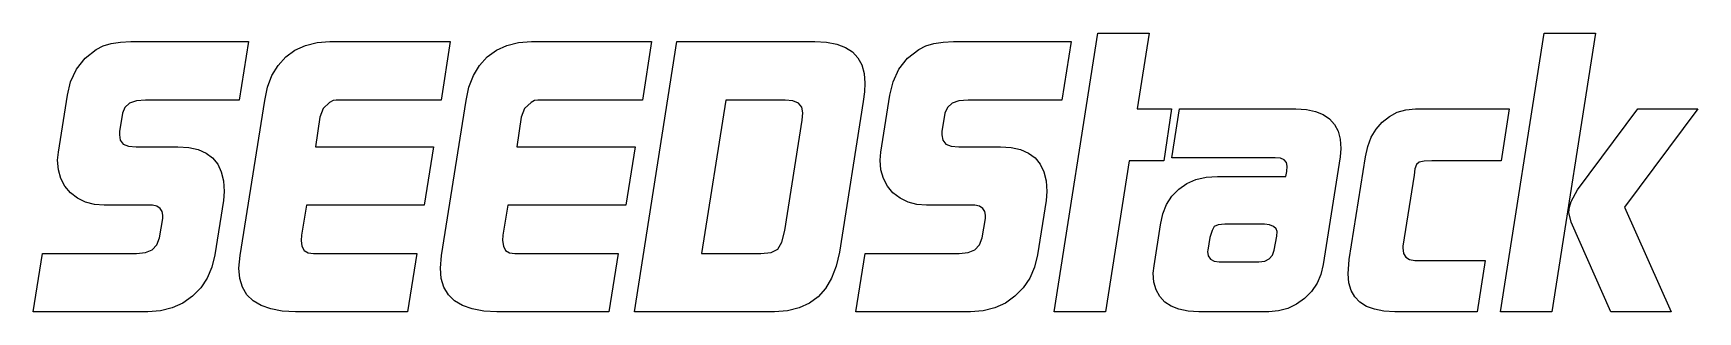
# Model space of a CAD drawing. Extents: x 8 to 78.3, y 4.4 to 16.2.
import ezdxf

# ---------------------------------------------------------------- set-up
doc = ezdxf.new("R2010")
doc.units = 0
doc.layers.add('Layer_1', color=7, linetype='CONTINUOUS')

msp = doc.modelspace()

# ---------------------------------------------------------------- linework, layer by layer
at = {"layer": 'Layer_1', "color": 7}
for points in [[(52.952732, 16.183915), (55.117941, 16.183915), (54.612199, 12.99142), (56.066207, 12.99142), (55.734314, 10.810407), (54.280305, 10.810407), (53.268821, 4.441216), (51.103612, 4.441216), (52.952732, 16.183915)], [(71.796882, 16.183915), (73.962091, 16.183915), (72.112971, 4.441216), (69.947762, 4.441216), (71.796882, 16.183915)], [(8.405646, 6.890905), (12.372561, 6.890905), (12.746926, 6.932392), (13.032392, 7.056852), (13.228961, 7.264285), (13.336632, 7.554692), (13.478872, 8.376523), (13.478872, 8.518763), (13.45121, 8.664943), (13.368241, 8.787438), (13.229948, 8.886202), (13.036348, 8.929678), (12.767672, 8.929678), (10.997575, 8.929678), (10.588633, 8.962275), (10.215252, 9.060065), (9.877433, 9.223048), (9.575175, 9.451225), (9.340082, 9.738663), (9.17216, 10.06364), (9.071407, 10.426156), (9.037823, 10.826212), (9.069432, 11.173909), (9.448739, 13.576185), (9.583075, 14.141187), (9.828046, 14.666692), (10.195497, 15.128961), (10.665681, 15.504324), (10.959049, 15.649521), (11.301807, 15.753236), (11.693956, 15.815468), (12.135495, 15.836218), (17.09809, 15.836218), (16.702979, 13.370727), (12.751868, 13.370727), (12.364656, 13.336152), (12.072273, 13.232431), (11.874719, 13.059569), (11.771992, 12.817572), (11.645557, 12.043154), (11.645557, 11.900914), (11.685065, 11.675693), (11.803601, 11.505803), (12.036713, 11.422822), (12.356757, 11.395172), (14.11105, 11.395172), (14.570364, 11.365784), (14.968437, 11.277623), (15.305268, 11.130689), (15.580857, 10.924982), (15.795205, 10.660504), (15.948312, 10.337254), (16.040177, 9.955233), (16.070801, 9.514443), (16.039192, 9.135136), (15.67569, 6.843492), (15.551226, 6.318987), (15.351693, 5.85177), (15.077092, 5.44184), (14.727423, 5.089198), (14.325394, 4.805702), (13.87793, 4.603208), (13.38503, 4.481714), (12.846695, 4.441216), (8.010535, 4.441216), (8.405646, 6.890905)], [(19.080666, 4.441216), (18.521336, 4.469861), (18.036584, 4.555797), (17.626409, 4.699023), (17.290811, 4.899541), (17.029791, 5.157351), (16.843348, 5.472452), (16.731483, 5.844845), (16.694195, 6.274532), (16.741608, 6.811883), (17.784701, 13.354923), (17.899282, 13.914003), (18.084984, 14.405914), (18.341806, 14.830657), (18.66975, 15.188235), (19.058933, 15.471722), (19.499481, 15.674214), (19.991395, 15.795712), (20.534675, 15.836218), (25.607901, 15.836218), (25.228595, 13.370727), (21.23007, 13.370727), (20.80335, 13.370727), (20.669008, 13.343066), (20.51887, 13.260096), (20.250195, 13.007225), (20.107955, 12.643723), (19.918301, 11.395172), (24.912506, 11.395172), (24.517395, 8.929678), (19.538995, 8.929678), (19.333537, 7.665323), (19.317732, 7.44406), (19.350327, 7.202051), (19.448116, 7.02919), (19.6111, 6.925476), (19.839279, 6.890905), (20.202781, 6.890905), (24.201306, 6.890905), (23.806195, 4.441216), (19.080666, 4.441216)], [(27.58455, 4.441216), (27.02522, 4.469861), (26.540468, 4.555797), (26.130293, 4.699023), (25.794696, 4.899541), (25.533676, 5.157351), (25.347233, 5.472452), (25.235367, 5.844845), (25.198079, 6.274532), (25.245492, 6.811883), (26.288586, 13.354923), (26.403167, 13.914003), (26.588868, 14.405914), (26.845691, 14.830657), (27.173635, 15.188235), (27.562817, 15.471722), (28.003365, 15.674214), (28.495279, 15.795712), (29.038558, 15.836218), (34.111785, 15.836218), (33.732478, 13.370727), (29.733954, 13.370727), (29.307234, 13.370727), (29.172893, 13.343066), (29.022754, 13.260096), (28.754078, 13.007225), (28.611838, 12.643723), (28.422185, 11.395172), (33.41639, 11.395172), (33.021278, 8.929678), (28.042879, 8.929678), (27.837421, 7.665323), (27.821617, 7.44406), (27.854211, 7.202051), (27.952001, 7.02919), (28.114984, 6.925476), (28.343163, 6.890905), (28.706665, 6.890905), (32.70519, 6.890905), (32.310078, 4.441216), (27.58455, 4.441216)], [(35.171778, 15.836218), (41.003618, 15.836218), (41.499973, 15.808803), (41.930148, 15.726568), (42.294142, 15.589512), (42.591956, 15.397636), (42.823591, 15.15094), (42.989045, 14.849422), (43.088319, 14.493085), (43.121413, 14.081927), (43.105609, 13.718425), (43.042391, 13.307509), (42.046711, 6.954123), (41.910394, 6.36516), (41.714812, 5.854726), (41.459964, 5.42282), (41.145851, 5.069443), (40.772471, 4.794593), (40.339826, 4.598273), (39.847915, 4.48048), (39.296738, 4.441216), (33.385876, 4.441216), (35.171778, 15.836218)], [(43.13115, 6.890905), (47.098066, 6.890905), (47.472429, 6.932392), (47.757896, 7.056852), (47.954465, 7.264285), (48.062137, 7.554692), (48.204377, 8.376523), (48.204377, 8.518763), (48.176713, 8.664943), (48.093746, 8.787438), (47.955451, 8.886202), (47.761852, 8.929678), (47.493177, 8.929678), (45.723079, 8.929678), (45.314136, 8.962275), (44.940756, 9.060065), (44.602937, 9.223048), (44.300679, 9.451225), (44.065587, 9.738663), (43.897664, 10.06364), (43.796911, 10.426156), (43.763328, 10.826212), (43.794937, 11.173909), (44.174243, 13.576185), (44.308578, 14.141187), (44.55355, 14.666692), (44.921, 15.128961), (45.391186, 15.504324), (45.684553, 15.649521), (46.027311, 15.753236), (46.419459, 15.815468), (46.860999, 15.836218), (51.823595, 15.836218), (51.428483, 13.370727), (47.477372, 13.370727), (47.090159, 13.336152), (46.797776, 13.232431), (46.600222, 13.059569), (46.497497, 12.817572), (46.371061, 12.043154), (46.371061, 11.900914), (46.410568, 11.675693), (46.529106, 11.505803), (46.762217, 11.422822), (47.082261, 11.395172), (48.836555, 11.395172), (49.295868, 11.365784), (49.69394, 11.277623), (50.030771, 11.130689), (50.30636, 10.924982), (50.520708, 10.660504), (50.673815, 10.337254), (50.765681, 9.955233), (50.796306, 9.514443), (50.764697, 9.135136), (50.401195, 6.843492), (50.276729, 6.318987), (50.077196, 5.85177), (49.802596, 5.44184), (49.452928, 5.089198), (49.050898, 4.805702), (48.603433, 4.603208), (48.110534, 4.481714), (47.572199, 4.441216), (42.736039, 4.441216), (43.13115, 6.890905)], [(38.727778, 6.890905), (39.166345, 6.938318), (39.438978, 7.080558), (39.60887, 7.372937), (39.739262, 7.87078), (40.466267, 12.517287), (40.497876, 12.833376), (40.451446, 13.068463), (40.312167, 13.236386), (40.080041, 13.337141), (39.755067, 13.370727), (37.24216, 13.370727), (36.214871, 6.890905), (38.727778, 6.890905)], [(61.313757, 12.99142), (61.758254, 12.965491), (62.143485, 12.887704), (62.46945, 12.758058), (62.73615, 12.576554), (62.943583, 12.343191), (63.091751, 12.05797), (63.180654, 11.720891), (63.21029, 11.331954), (63.178682, 10.968452), (62.467482, 6.432576), (62.370674, 6.016725), (62.206701, 5.638406), (61.975563, 5.297621), (61.677259, 4.994372), (61.334496, 4.752362), (60.970004, 4.579501), (60.583785, 4.475787), (60.175837, 4.441216), (57.220406, 4.441216), (56.768496, 4.466652), (56.376842, 4.542958), (56.045442, 4.670136), (55.774297, 4.848184), (55.563407, 5.077102), (55.412771, 5.35689), (55.32239, 5.687547), (55.292264, 6.069074), (55.323873, 6.369358), (55.592548, 8.107847), (55.694288, 8.563206), (55.857271, 8.965228), (56.081497, 9.313914), (56.366966, 9.609269), (56.706759, 9.844356), (57.093967, 10.012279), (57.52859, 10.113035), (58.010628, 10.14662), (60.887037, 10.14662), (60.93445, 10.352078), (60.950255, 10.57334), (60.918641, 10.732365), (60.823813, 10.84596), (60.665771, 10.914121), (60.444513, 10.936843), (56.082486, 10.936843), (56.398575, 12.99142), (61.313757, 12.99142)], [(69.982726, 10.810407), (67.058904, 10.810407), (66.727007, 10.794567), (66.521553, 10.747189), (66.403015, 10.652363), (66.3319, 10.462709), (66.300291, 10.194034), (65.826157, 7.206994), (65.826157, 7.127972), (65.857763, 6.899795), (65.952589, 6.736812), (66.110635, 6.639022), (66.3319, 6.606425), (69.303135, 6.606425), (68.971242, 4.441216), (65.494264, 4.441216), (65.031242, 4.466157), (64.629957, 4.54098), (64.290408, 4.665686), (64.012595, 4.840275), (63.796519, 5.064747), (63.642179, 5.339102), (63.549576, 5.663341), (63.518709, 6.037465), (63.566122, 6.638034), (64.245713, 10.968452), (64.343501, 11.409978), (64.494631, 11.802122), (64.699101, 12.144884), (64.956913, 12.438265), (65.258182, 12.680262), (65.593038, 12.853124), (65.961481, 12.956846), (66.363509, 12.99142), (70.31462, 12.99142), (69.982726, 10.810407)], [(72.934802, 8.218478), (72.839975, 8.629394), (72.862692, 8.854602), (72.930848, 9.087716), (73.203477, 9.57766), (75.747993, 12.99142), (78.276704, 12.99142), (75.179033, 8.850656), (77.154588, 4.441216), (74.610073, 4.441216), (72.934802, 8.218478)], [(58.073846, 6.543207), (59.749117, 6.543207), (59.997045, 6.573826), (60.187684, 6.665684), (60.321036, 6.818789), (60.397099, 7.033145), (60.50773, 7.633714), (60.523535, 7.823367), (60.484018, 7.930044), (60.36549, 8.028825), (60.199537, 8.111795), (59.986184, 8.139456), (58.310913, 8.139456), (58.034331, 8.111795), (57.868388, 8.028825), (57.773557, 7.866822), (57.678735, 7.570496), (57.599713, 7.033145), (57.583908, 6.985732), (57.615514, 6.800015), (57.710344, 6.653838), (57.864433, 6.578764), (58.073846, 6.543207)]]:
    msp.add_lwpolyline(points, dxfattribs=at)

doc.saveas('drawing.dxf')
